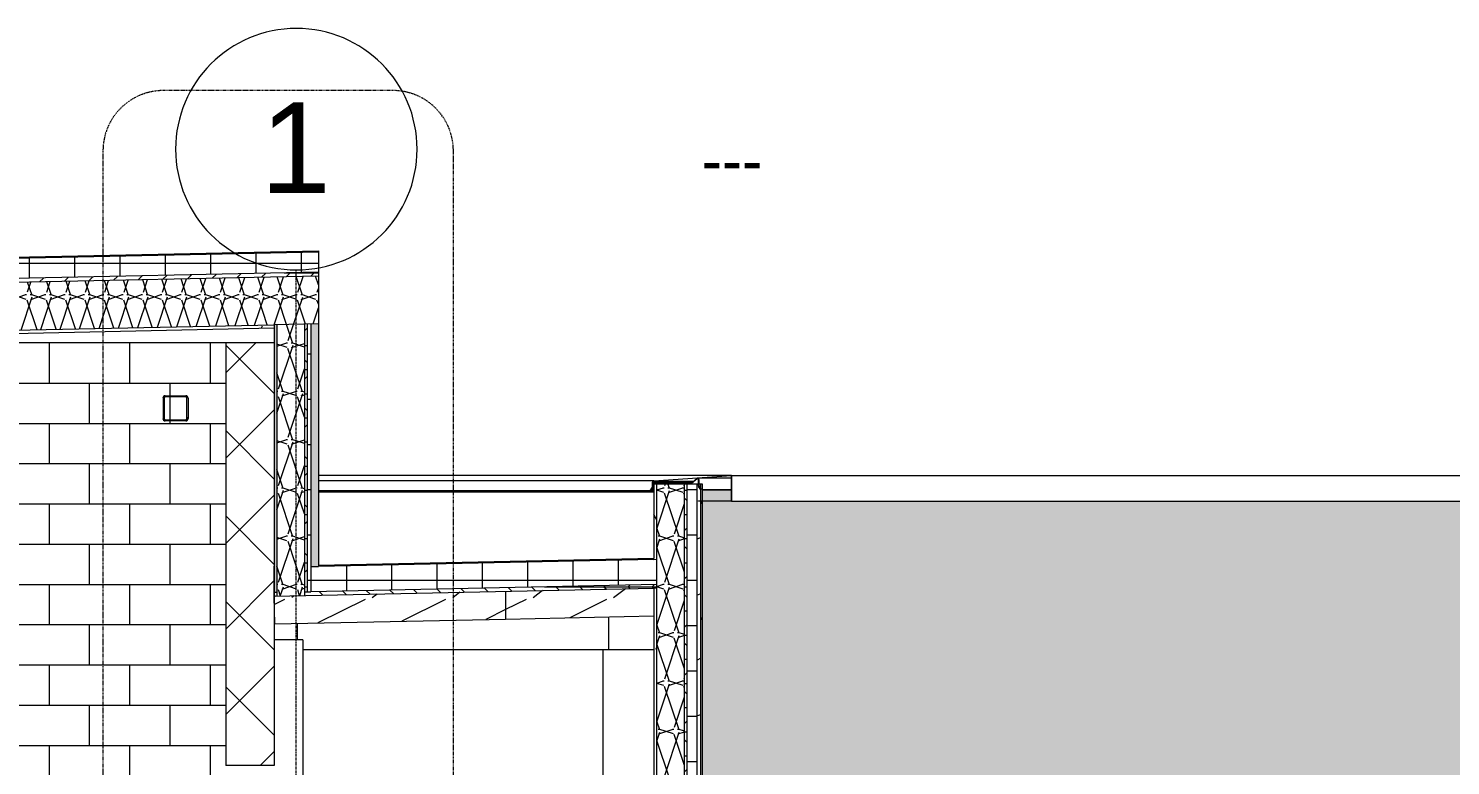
# Model space of a CAD drawing. Header units: inches. Extents: x 9661 to 15313, y -314 to 660.
# Drawn here: x 13585.3 to 13867.9, y 372 to 518.5 of the extents above; entities that cross this region are included whole.
import ezdxf

# ---------------------------------------------------------------- set-up
doc = ezdxf.new("R2010")
doc.units = ezdxf.units.IN
doc.header["$MEASUREMENT"] = 0
doc.linetypes.add('Dash Dot 3_16_', pattern=[0.3125, 0.1875, -0.0625, 0, -0.0625])
doc.linetypes.add('Grid Line 1_2_', pattern=[0.875, 0.5, -0.125, 0.125, -0.125])
for name, color, linetype, lineweight in [('0-3', 55, 'Continuous', 9), ('0-5', 130, 'Continuous', 5), ('A-ANNO-SYMB', 150, 'Continuous', 9), ('A-ANNO-SYMB-1', 150, 'Dash Dot 3_16_', 9), ('A-FLOR-3', 8, 'Continuous', 5), ('A-FLOR-8', 192, 'Continuous', 9), ('A-FLOR-MCUT-1', 51, 'Continuous', 9), ('A-FLOR-PATT-1', 45, 'Continuous', 9), ('A-ROOF-3', 132, 'Continuous', 9), ('A-ROOF-4', 55, 'Continuous', 9), ('A-ROOF-5', 8, 'Continuous', 5), ('A-ROOF-PATT-1', 45, 'Continuous', 9), ('A-WALL-10', 113, 'Continuous', 9), ('A-WALL-5', 55, 'Continuous', 9), ('A-WALL-9', 10, 'Continuous', 9), ('A-WALL-PATT-1', 55, 'Continuous', 9), ('A-WALL-PATT-2', 45, 'Continuous', 9), ('I-WALL-1', 55, 'Continuous', 9), ('S-BEAM-1', 45, 'Continuous', 9), ('S-BEAM-2', 7, 'Continuous', 9), ('S-BEAM-3', 55, 'Continuous', 9), ('S-FNDN-1', 7, 'Continuous', 9), ('S-FNDN-5', 32, 'Continuous', 9), ('S-FNDN-6', 8, 'Continuous', 5), ('S-FNDN-7', 254, 'Continuous', 5), ('S-GRID-1', 1, 'Grid Line 1_2_', 9), ('S-GRID-IDEN', 1, 'Continuous', 9)]:
    doc.layers.add(name, color=color, linetype=linetype, lineweight=lineweight)
doc.styles.add('Arial_1', font='arial.ttf', dxfattribs={"height": 18})
doc.styles.add('Century Gothic', font='ufonts.com_century-gothic.ttf', dxfattribs={"height": 9})
pattern_1 = [(216.87, (-3005.926, 154.825), (47.980943, 31.987086), [7.997, -71.971]), (206.565, (-2996.33, 150.027), (-15.99371, -15.99413), [17.881, -17.881]), (198.435, (-2996.33, 142.03), (-31.98674, -15.99388), [10.115, -40.461])]
pattern_2 = [(0, (14107.568, 138.832), (0, 9), []), (90, (14107.568, 138.832), (-9, 6e-16), [])]
pattern_3 = [(0, (14107.5676, 138.832), (0, 4.798), []), (315, (14107.5676, 138.832), (4.798427, 0), [6.786, -6.786]), (45, (14107.5676, 138.832), (4.798427, 0), [6.786, -6.786])]
pattern_4 = [(161.57, (14108.0476, 139.312), (-3.8399538, -1.54e-05), [0, -27.322, 3.034, 0]), (18.43, (14107.0876, 139.312), (-3.8399538, 1.54e-05), [0, -27.322, 3.034, 0]), (108.43, (14108.0476, 139.312), (1.919622, -9.6005246), [9.106, -21.25]), (71.57, (14107.0876, 139.312), (1.919622, 9.6005246), [9.106, -21.25])]
pattern_5 = [(0, (14107.568, 138.832), (30.72, 7.68), [1.267, -21.773, 1.267, -21.773, -122.88]), (0, (14107.568, 138.832), (30.72, 7.68), [-46.08, 1.267, -44.813, 1.267, -21.773, -53.76]), (0, (14107.568, 138.832), (30.72, 7.68), [-115.2, 1.267, -14.093, 1.267, -37.133]), (120, (14119.088, 142.672), (-22.011075, 22.7643), [1.267, -21.773, 1.267, -21.773, -122.88]), (120, (14119.088, 142.672), (-22.011075, 22.7643), [-46.08, 1.267, -44.813, 1.267, -21.773, -53.76]), (120, (14119.088, 142.672), (-22.011075, 22.7643), [-115.2, 1.267, -14.093, 1.267, -37.133]), (240, (14122.928, 158.032), (-8.708925, -30.4443), [1.267, -21.773, 1.267, -21.773, -122.88]), (240, (14122.928, 158.032), (-8.708925, -30.4443), [-46.08, 1.267, -44.813, 1.267, -21.773, -53.76]), (240, (14122.928, 158.032), (-8.708925, -30.4443), [-115.2, 1.267, -14.093, 1.267, -37.133])]

# ---------------------------------------------------------------- blocks, each defined once
blk = doc.blocks.new('CTR - 1st Phase - Common Walls_rvt-2-BUILDING SECTION - NORTH_SOUTH AT ELEVATOR AND COURTYARD - LOOKING EAST')
at = {"layer": 'I-WALL-1'}
for p, q in [((-3480.05, 397), (-3485.7, 397)), ((-3480.05, 397), (-3480.05, 268)), ((-3420.41, 395), (-3480.05, 395)), ((-3410.3, 395), (-3420.41, 395)), ((-3420.41, 395), (-3420.41, 268))]:
    blk.add_line(p, q, dxfattribs=at)
blk = doc.blocks.new('HSS-Hollow Structural Section - HSS5X5X1_4-2128849-BUILDING SECTION - NORTH_SOUTH AT ELEVATOR AND COURTYARD - LOOKING EAST')
at = {"layer": 'S-BEAM-1'}
h = blk.add_hatch(dxfattribs=at)
h.set_pattern_fill('FP_81', color=256, style=0, pattern_type=2)
h.set_pattern_definition([(45, (-3012.324, 138.832), (-9.5035, 9.5035), []), (45, (-3012.324, 153.232), (-9.5035, 9.5035), [])])
h.paths.add_polyline_path([(-3507.36, 440.5), (-3503.12, 440.53), (-3502.96, 440.64), (-3502.84, 440.85), (-3502.82, 440.97), (-3502.84, 445.15), (-3502.96, 445.36), (-3503.17, 445.48), (-3503.29, 445.5), (-3507.52, 445.47), (-3507.69, 445.36), (-3507.81, 445.15), (-3507.82, 445.03), (-3507.81, 440.85), (-3507.69, 440.64), (-3507.48, 440.52)], flags=0)
h.paths.add_polyline_path([(-3503.29, 440.73), (-3507.48, 440.77), (-3507.56, 440.85), (-3507.59, 440.97), (-3507.56, 445.15), (-3507.47, 445.24), (-3507.36, 445.27), (-3503.17, 445.23), (-3503.09, 445.15), (-3503.06, 445.03), (-3503.09, 440.85), (-3503.17, 440.76), (-3503.23, 440.74)], flags=0)
at = {"layer": 'S-BEAM-2'}
for p, q in [((-3507.82, 445.03), (-3507.82, 440.97)), ((-3507.59, 445.03), (-3507.59, 440.97)), ((-3507.36, 445.5), (-3503.29, 445.5)), ((-3503.29, 445.27), (-3507.36, 445.27)), ((-3503.06, 440.97), (-3503.06, 445.03)), ((-3502.82, 445.03), (-3502.82, 440.97)), ((-3507.36, 440.73), (-3503.29, 440.73)), ((-3503.29, 440.5), (-3507.36, 440.5))]:
    blk.add_line(p, q, dxfattribs=at)
for centre, radius, start, end in [((-3507.36, 445.03), 0.466, 90, 180), ((-3507.36, 445.03), 0.233, 90, 180), ((-3503.29, 445.03), 0.466, 0, 90), ((-3503.29, 445.03), 0.233, 0, 90), ((-3507.36, 440.97), 0.466, 180, 270), ((-3507.36, 440.97), 0.233, 180, 270), ((-3503.29, 440.97), 0.466, 270, 0), ((-3503.29, 440.97), 0.233, 270, 0)]:
    blk.add_arc(centre, radius, start, end, dxfattribs=at)
blk = doc.blocks.new('LVL-Laminated Veneer Lumber - 4X6 S_ PINE - NO_ 1-2262213-BUILDING SECTION - NORTH_SOUTH AT ELEVATOR AND COURTYARD - LOOKING EAST')
at = {"layer": 'S-BEAM-3'}
h = blk.add_hatch(dxfattribs=at)
h.set_pattern_fill('FP_53', color=256, style=0, pattern_type=2)
h.set_pattern_definition(pattern_1)
h.paths.add_polyline_path([(-3439.75, 401.11), (-3410.3, 401.73), (-3410.3, 407.23), (-3439.75, 406.62)], flags=0)
for p, q in [((-3439.75, 406.62), (-3439.75, 401.11)), ((-3439.75, 401.11), (-3410.3, 401.73))]:
    blk.add_line(p, q, dxfattribs=at)
blk = doc.blocks.new('LVL-Laminated Veneer Lumber - 4X6 S_ PINE - NO_ 1-2295510-BUILDING SECTION - NORTH_SOUTH AT ELEVATOR AND COURTYARD - LOOKING EAST')
at = {"layer": 'S-BEAM-3'}
h = blk.add_hatch(dxfattribs=at)
h.set_pattern_fill('FP_53', color=256, style=0, pattern_type=2)
h.set_pattern_definition(pattern_1)
h.paths.add_polyline_path([(-3485.59, 400.16), (-3439.75, 401.11), (-3439.75, 406.62), (-3485.7, 405.66), (-3485.7, 405.61)], flags=0)
for q in [(-3485.7, 405.61), (-3439.75, 401.11)]:
    blk.add_line((-3485.59, 400.16), q, dxfattribs=at)
blk = doc.blocks.new('CTR - 1st Phase - Structure_rvt-2-BUILDING SECTION - NORTH_SOUTH AT ELEVATOR AND COURTYARD - LOOKING EAST')
at = {"layer": 'A-WALL-PATT-1'}
h = blk.add_hatch(dxfattribs=at)
h.set_pattern_fill('FP_79', color=256, style=0, pattern_type=2)
h.set_pattern_definition([(0, (-3490.511, -40), (0, 8), []), (90, (-3490.511, -40), (-8, 8), [8, -8])])
h.paths.add_polyline_path([(-3495.32, 120), (-3495.32, 456), (-3579.32, 456), (-3579.32, 120), (-3502.23, 120)], flags=0)
h.paths.add_polyline_path([(-3542.59, 440.5), (-3542.59, 440.96), (-3539.79, 440.99), (-3539.6, 441.1), (-3539.48, 441.32), (-3539.47, 441.44), (-3539.48, 447.74), (-3539.6, 447.96), (-3539.82, 448.08), (-3539.94, 448.09), (-3542.59, 448.09), (-3542.59, 448.56), (-3536.05, 448.56), (-3536.05, 448.09), (-3538.85, 448.07), (-3539.06, 447.94), (-3539.17, 447.74), (-3539.18, 447.62), (-3539.17, 441.32), (-3539.04, 441.1), (-3538.83, 440.98), (-3538.71, 440.96), (-3536.05, 440.96), (-3536.05, 440.5), (-3539.94, 440.5)], flags=0)
h.paths.add_polyline_path([(-3505.59, 440.5), (-3507.52, 440.53), (-3507.69, 440.64), (-3507.81, 440.85), (-3507.82, 440.97), (-3507.81, 445.15), (-3507.69, 445.36), (-3507.47, 445.48), (-3507.36, 445.5), (-3503.12, 445.47), (-3502.96, 445.36), (-3502.84, 445.15), (-3502.82, 445.03), (-3502.84, 440.85), (-3502.96, 440.64), (-3503.17, 440.52), (-3503.29, 440.5), (-3505.06, 440.5)], flags=0)
h.paths.add_polyline_path([(-3507.36, 440.73), (-3503.17, 440.77), (-3503.09, 440.85), (-3503.06, 440.97), (-3503.09, 445.15), (-3503.17, 445.24), (-3503.29, 445.27), (-3507.48, 445.23), (-3507.56, 445.15), (-3507.59, 445.03), (-3507.56, 440.85), (-3507.47, 440.76), (-3507.42, 440.74)], flags=0)
at = {"layer": 'A-WALL-PATT-2'}
h = blk.add_hatch(dxfattribs=at)
h.set_pattern_fill('FP_78', color=256, style=0, pattern_type=2)
h.set_pattern_definition([(45, (-3012.324, 138.832), (-8.48528, 8.48528), []), (135, (-3012.324, 138.832), (-8.48528, -8.48528), [])])
h.paths.add_polyline_path([(-3488.32, -56), (-3485.7, -56), (-3485.7, -39), (-3488.32, -39), (-3488.32, -4), (-3489.7, -4), (-3489.7, -32.13), (-3495.32, -4), (-3495.32, -56), (-3489.7, -42.34), (-3489.7, -56), (-3489.32, -56)], flags=0)
h.paths.add_polyline_path([(-3494.43, 96), (-3485.7, 96), (-3485.7, 132), (-3495.32, 132), (-3495.32, 96)], flags=0)
h.paths.add_polyline_path([(-3487.3, 232), (-3485.7, 232), (-3485.7, 264), (-3495.32, 264), (-3495.32, 232)], flags=0)
h.paths.add_polyline_path([(-3487.3, 372), (-3485.7, 372), (-3485.7, 456), (-3495.32, 456), (-3495.32, 372)], flags=0)
at = {"layer": 'A-WALL-5'}
blk.add_line((-3495.32, 456), (-3579.32, 456), dxfattribs=at)
at = {"layer": 'S-FNDN-1'}
for p, q in [((-3495.32, 456), (-3495.32, 372)), ((-3485.7, 456), (-3495.32, 456)), ((-3485.7, 456), (-3485.7, 372)), ((-3485.7, 372), (-3495.32, 372))]:
    blk.add_line(p, q, dxfattribs=at)
at = {"layer": '0-3'}
for name in ['HSS-Hollow Structural Section - HSS5X5X1_4-2128849-BUILDING SECTION - NORTH_SOUTH AT ELEVATOR AND COURTYARD - LOOKING EAST', 'LVL-Laminated Veneer Lumber - 4X6 S_ PINE - NO_ 1-2262213-BUILDING SECTION - NORTH_SOUTH AT ELEVATOR AND COURTYARD - LOOKING EAST', 'LVL-Laminated Veneer Lumber - 4X6 S_ PINE - NO_ 1-2295510-BUILDING SECTION - NORTH_SOUTH AT ELEVATOR AND COURTYARD - LOOKING EAST']:
    blk.add_blockref(name, (0, 0), dxfattribs=at)
blk = doc.blocks.new('Basic Wall _ EXT - FIBER CEMENT - SMALL - ___-2145929-BUILDING SECTION - NORTH_SOUTH AT ELEVATOR AND COURTYARD - LOOKING EAST')
at = {"layer": 'A-WALL-5'}
for p, q in [((-3394.86, 429.66), (-3476.95, 429.66)), ((-3410.3, 428.6), (-3476.95, 428.6)), ((-3411.03, 426.57), (-3476.95, 426.57)), ((-3476.95, 426.42), (-3410.72, 426.42))]:
    blk.add_line(p, q, dxfattribs=at)
blk = doc.blocks.new('Basic Wall _ EXT - FIBER CEMENT - SMALL - ___-2145931-BUILDING SECTION - NORTH_SOUTH AT ELEVATOR AND COURTYARD - LOOKING EAST')
at = {"layer": 'A-WALL-5'}
for p, q in [((-3394.86, 429.66), (-2061.36, 429.66)), ((-3410.29, 428.52), (-3402.37, 428.52)), ((-3410.23, 428.47), (-3402.43, 428.47)), ((-3410.22, 428.24), (-3408.75, 428.24)), ((-3408.95, 428.08), (-3402.84, 428.08)), ((-3408.67, 428.44), (-3402.46, 428.44)), ((-3408.67, 428.16), (-3402.79, 428.16)), ((-3402.87, 428), (-3402.81, 428.04)), ((-3394.93, 429.11), (-3401.59, 429.11)), ((-3400.67, 426.84), (-3394.94, 426.84)), ((-3400.67, 426.79), (-3394.94, 426.79)), ((-3410.92, 426.6), (-3410.74, 426.6)), ((-3410.73, 426.59), (-3410.47, 426.59)), ((-3410.71, 426.42), (-3410.3, 426.42)), ((-3410.36, 426.64), (-3410.3, 426.64)), ((-3394.86, 424.54), (-2061.36, 424.54))]:
    blk.add_line(p, q, dxfattribs=at)
at = {"layer": 'A-WALL-5', "flags": 128}
for points in [[(-3410.52, 427.44), (-3410.53, 427.39), (-3410.54, 427.35), (-3410.56, 427.3)], [(-3410.3, 428.6), (-3410.36, 428.59), (-3410.41, 428.56), (-3410.46, 428.52), (-3410.49, 428.47), (-3410.51, 428.41), (-3410.52, 428.35)], [(-3410.49, 427.26), (-3410.47, 427.32), (-3410.45, 427.38), (-3410.44, 427.44)], [(-3410.44, 428.35), (-3410.44, 428.4), (-3410.42, 428.43), (-3410.4, 428.47), (-3410.37, 428.49), (-3410.33, 428.51), (-3410.29, 428.52)], [(-3410.37, 427.39), (-3410.38, 427.35), (-3410.39, 427.3), (-3410.41, 427.26)], [(-3410.12, 428.08), (-3410.19, 428.07), (-3410.25, 428.05), (-3410.3, 428.01), (-3410.34, 427.95), (-3410.37, 427.89), (-3410.37, 427.83)], [(-3410.34, 427.22), (-3410.32, 427.28), (-3410.3, 427.33)], [(-3402.86, 428.1), (-3402.91, 428.07), (-3402.96, 428.05), (-3403.02, 428.04)], [(-3401.34, 428.86), (-3401.35, 428.92), (-3401.37, 428.98), (-3401.41, 429.03), (-3401.46, 429.07), (-3401.52, 429.1), (-3401.58, 429.11), (-3401.64, 429.11), (-3401.7, 429.09), (-3401.75, 429.05)], [(-3401.7, 428.99), (-3401.67, 429.02), (-3401.63, 429.03)], [(-3401.59, 429.03), (-3401.58, 429.03), (-3401.54, 429.03), (-3401.5, 429.01), (-3401.47, 428.98), (-3401.44, 428.95), (-3401.43, 428.9), (-3401.42, 428.86)], [(-3410.84, 426.45), (-3410.79, 426.43), (-3410.72, 426.42), (-3410.66, 426.42), (-3410.6, 426.44)], [(-3410.64, 426.51), (-3410.68, 426.5), (-3410.72, 426.49), (-3410.76, 426.5), (-3410.8, 426.52)]]:
    blk.add_lwpolyline(points, dxfattribs=at)
blk = doc.blocks.new('Basic Wall _ EXT - FIBER CEMENT - SMALL - 2_ XPS - ___-2145932-BUILDING SECTION - NORTH_SOUTH AT ELEVATOR AND COURTYARD - LOOKING EAST')
at = {"layer": 'A-WALL-9'}
h = blk.add_hatch(color=256, dxfattribs=at)
h.paths.add_polyline_path([(-3394.86, 424.54), (-3394.86, 429.66), (-3410.3, 428.6), (-3410.29, 428.52), (-3394.94, 429.58), (-3394.94, 424.62), (-3400.67, 424.62), (-3400.67, 424.54)], flags=0)
h.paths.add_polyline_path([(-3410.6, 426.44), (-3410.34, 426.6), (-3410.36, 426.64), (-3410.63, 426.49), (-3410.6, 426.45)], flags=0)
h.paths.add_polyline_path([(-3410.84, 426.45), (-3410.8, 426.52), (-3410.92, 426.6), (-3410.49, 427.26), (-3410.56, 427.3), (-3411.03, 426.57), (-3410.92, 426.5)], flags=0)
h.paths.add_polyline_path([(-3410.73, 426.59), (-3410.34, 427.22), (-3410.41, 427.26), (-3410.79, 426.63), (-3410.74, 426.6)], flags=0)
h.paths.add_polyline_path([(-3410.3, 427.39), (-3410.32, 427.83), (-3410.37, 427.83), (-3410.37, 427.39), (-3410.3, 427.39)], flags=0)
h.paths.add_polyline_path([(-3410.44, 427.44), (-3410.44, 428.35), (-3410.52, 428.35), (-3410.52, 427.44), (-3410.45, 427.44)], flags=0)
h.paths.add_polyline_path([(-3409.67, 428), (-3408.95, 428), (-3408.98, 428.08), (-3410.12, 428.08), (-3410.12, 428), (-3410.06, 428)], flags=0)
h.paths.add_polyline_path([(-3401.42, 428), (-3401.34, 428.04), (-3401.35, 428.86), (-3401.42, 428.86), (-3401.42, 428.04)], flags=0)
h.paths.add_polyline_path([(-3402.81, 428.04), (-3401.7, 428.99), (-3401.75, 429.05), (-3402.83, 428.07)], flags=0)
h.paths.add_polyline_path([(-3408.95, 428.16), (-3408.67, 428.16), (-3408.67, 428.44), (-3410.24, 428.43), (-3410.29, 428.27), (-3410.21, 428.27), (-3410.17, 428.39), (-3408.75, 428.35), (-3408.75, 428.23), (-3409.82, 428.23), (-3409.82, 428.16), (-3409, 428.16)], flags=0)
at = {"layer": 'A-WALL-10'}
for p, q in [((-3410.3, 428.6), (-3394.86, 429.66)), ((-3394.94, 429.58), (-3410.29, 428.52)), ((-3394.94, 429.58), (-3394.94, 424.62)), ((-3394.86, 429.66), (-3394.86, 424.54)), ((-3411.03, 426.57), (-3410.56, 427.3)), ((-3410.49, 427.26), (-3410.92, 426.6)), ((-3410.8, 426.63), (-3410.41, 427.26)), ((-3410.34, 427.22), (-3410.73, 426.59)), ((-3410.52, 427.44), (-3410.52, 428.35)), ((-3410.44, 428.35), (-3410.44, 427.44)), ((-3410.37, 427.39), (-3410.37, 427.83)), ((-3410.3, 428.27), (-3410.23, 428.47)), ((-3410.22, 428.24), (-3410.3, 428.27)), ((-3410.23, 428.47), (-3408.67, 428.44)), ((-3410.17, 428.39), (-3410.22, 428.24)), ((-3408.75, 428.37), (-3410.17, 428.39)), ((-3410.12, 428.08), (-3408.95, 428.08)), ((-3409.82, 428.23), (-3408.75, 428.23)), ((-3409.82, 428.23), (-3409.82, 428.16)), ((-3408.67, 428.16), (-3409.82, 428.16)), ((-3408.95, 428), (-3408.95, 428.08)), ((-3408.75, 428.23), (-3408.75, 428.37)), ((-3408.67, 428.44), (-3408.67, 428.16)), ((-3403.85, 427.96), (-3403.85, 428.04)), ((-3403.02, 428.04), (-3403.85, 428.04)), ((-3403.02, 427.96), (-3403.85, 427.96)), ((-3402.86, 428.1), (-3401.75, 429.05)), ((-3401.7, 428.99), (-3402.81, 428.04)), ((-3401.42, 427.63), (-3401.42, 428.86)), ((-3400.96, 426.79), (-3401.37, 427.45)), ((-3401.34, 428.86), (-3401.34, 427.63)), ((-3401.3, 427.5), (-3400.89, 426.84)), ((-3400.89, 426.84), (-3400.96, 426.79)), ((-3410.84, 426.45), (-3411.03, 426.57)), ((-3410.92, 426.6), (-3410.8, 426.52)), ((-3410.73, 426.59), (-3410.8, 426.63)), ((-3410.64, 426.51), (-3410.36, 426.64)), ((-3410.6, 426.44), (-3410.33, 426.57)), ((-3410.36, 426.64), (-3410.33, 426.57)), ((-3401.42, 424.54), (-3401.42, 424.62)), ((-3401.42, 424.62), (-3394.94, 424.62)), ((-3394.86, 424.54), (-3401.42, 424.54))]:
    blk.add_line(p, q, dxfattribs=at)
for centre, radius, start, end in [((-3410.77, 427.44), 0.25, 327.174, 0), ((-3410.27, 428.35), 0.25, 96.9295, 180), ((-3410.77, 427.44), 0.329, 327.174, 0), ((-3410.27, 428.35), 0.171, 97.5543, 180), ((-3410.62, 427.39), 0.25, 328.5676, 0), ((-3410.12, 427.83), 0.25, 90, 180), ((-3410.62, 427.39), 0.329, 328.5676, 0), ((-3410.12, 427.83), 0.171, 90, 180), ((-3403.02, 428.29), 0.25, 270, 310.7229), ((-3403.02, 428.29), 0.329, 270, 310.7229), ((-3401.59, 428.86), 0.25, 0, 130.7229), ((-3401.59, 428.86), 0.171, 0, 130.7229), ((-3401.09, 427.63), 0.329, 180, 211.7619), ((-3401.09, 427.63), 0.25, 180, 211.7619), ((-3410.71, 426.67), 0.25, 237.9895, 295.8255), ((-3410.71, 426.67), 0.171, 237.9895, 295.8255)]:
    blk.add_arc(centre, radius, start, end, dxfattribs=at)
at = {"layer": 'A-WALL-5'}
for p, q in [((-3410.29, 427.83), (-3410.29, 427.39)), ((-3409.67, 428), (-3410.12, 428)), ((-3408.95, 428), (-3409.67, 428))]:
    blk.add_line(p, q, dxfattribs=at)
blk = doc.blocks.new('Section - Callout Head-565430-BUILDING SECTION - EAST_WEST - COURTYARD - LOOKING NORTH')
at = {"layer": 'A-ANNO-SYMB', "insert": (13719.13, 496.74), "char_height": 9, "width": 15.453, "attachment_point": 1, "style": 'Century Gothic'}
blk.add_mtext('---', dxfattribs=at)
blk = doc.blocks.new('Grid - Grid Head - Circle-50561-BUILDING SECTION - NORTH_SOUTH AT ELEVATOR AND COURTYARD - LOOKING EAST')
at = {"layer": 'S-GRID-IDEN'}
for start, end in [(0, 180), (180, 360)]:
    blk.add_arc((-3481.32, 494.5), 24, start, end, dxfattribs=at)

msp = doc.modelspace()

# ---------------------------------------------------------------- hatches: boundary and pattern name
at = {"layer": 'A-FLOR-3'}
h = msp.add_hatch(color=256, dxfattribs=at)
h.paths.add_polyline_path([(13369.51465, 405.8956), (13524.19291, 409.11807), (13524.19291, 409.36812), (13357.51205, 405.8956)], flags=0)
h.paths.add_polyline_path([(13642.94291, 411.59202), (13680.14288, 412.36702), (13680.14288, 412.61708), (13642.94291, 411.81083), (13642.94291, 411.78479)], flags=0)
msp.add_hatch(color=256, dxfattribs=at).paths.add_polyline_path([(13680.14288, 412.36702), (13709.59291, 412.98057), (13709.59291, 413.23062), (13680.14288, 412.6065)], flags=0)
at = {"layer": 'A-FLOR-PATT-1'}
h = msp.add_hatch(dxfattribs=at)
h.set_pattern_fill('FP_39', color=256, style=0, pattern_type=2)
h.set_pattern_definition(pattern_2)
h.paths.add_polyline_path([(13680.14288, 407.36594), (13710.21791, 407.9925), (13710.21791, 412.99359), (13680.14288, 412.36702), (13680.14288, 411.58012)], flags=0)
h = msp.add_hatch(dxfattribs=at)
h.set_pattern_fill('FP_39', color=256, style=0, pattern_type=2)
h.set_pattern_definition(pattern_2)
h.paths.add_polyline_path([(13267.41791, 398.7675), (13447.20017, 402.51297), (13268.04291, 402.51297), (13268.04291, 403.78161), (13267.41791, 403.76297), (13267.41791, 399.24979)], flags=0)
h.paths.add_polyline_path([(13448.04291, 402.53052), (13525.69291, 404.14823), (13525.69291, 409.14932), (13369.51465, 405.8956), (13396.0011, 405.8956), (13448.04291, 406.76297), (13448.04291, 403.42411)], flags=0)
h.paths.add_polyline_path([(13641.44291, 406.55969), (13680.14288, 407.36594), (13680.14288, 412.36702), (13641.44291, 411.56077), (13641.44291, 406.61578)], flags=0)
h = msp.add_hatch(dxfattribs=at)
h.set_pattern_fill('FP_40', color=256, style=0, pattern_type=2)
h.set_pattern_definition(pattern_3)
h.paths.add_polyline_path([(13267.41791, 398.01734), (13290.56791, 398.49963), (13290.56791, 399.24979), (13267.41791, 398.7675), (13267.41791, 398.03036)], flags=0)
h.paths.add_polyline_path([(13296.06791, 398.61421), (13526.94291, 403.42411), (13526.94291, 404.17427), (13296.06791, 399.36438), (13296.06791, 398.62724)], flags=0)
h.paths.add_polyline_path([(13532.44291, 403.53869), (13532.94291, 403.54911), (13532.94291, 404.29927), (13532.44291, 404.28886), (13532.44291, 403.59832)], flags=0)
h.paths.add_polyline_path([(13634.19291, 405.65849), (13634.69291, 405.6689), (13634.69291, 406.41907), (13634.19291, 406.40865), (13634.19291, 405.6689)], flags=0)
h.paths.add_polyline_path([(13640.19291, 405.78349), (13680.14288, 406.61578), (13680.14288, 407.36594), (13640.19291, 406.53365), (13640.19291, 406.41907)], flags=0)
h = msp.add_hatch(dxfattribs=at)
h.set_pattern_fill('FP_40', color=256, style=0, pattern_type=2)
h.set_pattern_definition(pattern_3)
h.paths.add_polyline_path([(13680.14288, 406.61578), (13710.21791, 407.26317), (13710.21791, 407.9925), (13680.14288, 407.36069), (13680.14288, 407.22932)], flags=0)
at = {"layer": 'A-ROOF-5'}
msp.add_hatch(color=256, dxfattribs=at).paths.add_polyline_path([(13524.19291, 471.56559), (13642.94291, 474.03955), (13642.94291, 474.2896), (13524.19291, 471.81565)], flags=0)
at = {"layer": 'A-ROOF-PATT-1'}
h = msp.add_hatch(dxfattribs=at)
h.set_pattern_fill('FP_39', color=256, style=0, pattern_type=2)
h.set_pattern_definition(pattern_2)
h.paths.add_polyline_path([(13524.19291, 467.56472), (13642.94291, 470.03868), (13642.94291, 474.03955), (13524.19291, 471.56559), (13524.19291, 469.28852)], flags=0)
h = msp.add_hatch(dxfattribs=at)
h.set_pattern_fill('FP_40', color=256, style=0, pattern_type=2)
h.set_pattern_definition(pattern_3)
h.paths.add_polyline_path([(13524.19291, 466.81456), (13642.94291, 469.28852), (13642.94291, 470.03868), (13524.19291, 467.56472)], flags=0)
h = msp.add_hatch(dxfattribs=at)
h.set_pattern_fill('FP_35', color=256, style=0, pattern_type=2)
h.set_pattern_definition(pattern_4)
h.paths.add_polyline_path([(13524.19291, 457.3125), (13642.94291, 459.78646), (13642.94291, 469.28852), (13524.19291, 466.81456), (13524.19291, 457.34375)], flags=0)
h = msp.add_hatch(dxfattribs=at)
h.set_pattern_fill('FP_41', color=256, style=0, pattern_type=2)
h.set_pattern_definition(pattern_5)
h.paths.add_polyline_path([(13532.94291, 456.86966), (13634.19291, 458.97903), (13634.19291, 459.60417), (13532.94291, 457.49479)], flags=0)
at = {"layer": 'A-WALL-PATT-1'}
h = msp.add_hatch(dxfattribs=at)
h.set_pattern_fill('FP_37', color=256, style=0, pattern_type=2)
h.set_pattern_definition([(0, (15059.52, 140.604), (-38.4, 76.8), [0.392, -38.007]), (0, (15059.52, 140.996), (-38.4, 76.8), [0.392, -38.007]), (0, (15059.52, 150.204), (-38.4, 76.8), [0.392, -38.007]), (0, (15059.52, 150.596), (-38.4, 76.8), [0.392, -38.007]), (0, (15059.52, 159.804), (-38.4, 76.8), [0.392, -38.007]), (0, (15059.52, 160.196), (-38.4, 76.8), [0.392, -38.007]), (0, (15059.52, 169.404), (-38.4, 76.8), [0.392, -38.007]), (0, (15059.52, 169.796), (-38.4, 76.8), [0.392, -38.007]), (0, (15059.52, 179.004), (-38.4, 76.8), [0.392, -38.007]), (0, (15059.52, 179.396), (-38.4, 76.8), [0.392, -38.007]), (0, (15059.52, 188.604), (-38.4, 76.8), [0.392, -38.007]), (0, (15059.52, 188.996), (-38.4, 76.8), [0.392, -38.007]), (0, (15059.52, 198.204), (-38.4, 76.8), [0.392, -38.007]), (0, (15059.52, 198.596), (-38.4, 76.8), [0.392, -38.007]), (0, (15059.52, 207.804), (-38.4, 76.8), [0.392, -38.007]), (0, (15059.52, 208.196), (-38.4, 76.8), [0.392, -38.007]), (0, (15094.42, 140.604), (-38.4, 76.8), [0.392, -38.007]), (0, (15094.42, 140.996), (-38.4, 76.8), [0.392, -38.007]), (0, (15094.42, 150.204), (-38.4, 76.8), [0.392, -38.007]), (0, (15094.42, 150.596), (-38.4, 76.8), [0.392, -38.007]), (0, (15094.42, 159.804), (-38.4, 76.8), [0.392, -38.007]), (0, (15094.42, 160.196), (-38.4, 76.8), [0.392, -38.007]), (0, (15094.42, 169.404), (-38.4, 76.8), [0.392, -38.007]), (0, (15094.42, 169.796), (-38.4, 76.8), [0.392, -38.007]), (0, (15094.42, 179.004), (-38.4, 76.8), [0.392, -38.007]), (0, (15094.42, 179.396), (-38.4, 76.8), [0.392, -38.007]), (0, (15094.42, 188.604), (-38.4, 76.8), [0.392, -38.007]), (0, (15094.42, 188.996), (-38.4, 76.8), [0.392, -38.007]), (0, (15094.42, 198.204), (-38.4, 76.8), [0.392, -38.007]), (0, (15094.42, 198.596), (-38.4, 76.8), [0.392, -38.007]), (0, (15094.42, 207.804), (-38.4, 76.8), [0.392, -38.007]), (0, (15094.42, 208.196), (-38.4, 76.8), [0.392, -38.007]), (90, (15057.78, 136), (-38.4, 2e-15), [76.8, 0, 0, 0]), (90, (15058.156, 136), (-38.4, 2e-15), [76.8, 0, 0, 0]), (90, (15059.52, 140.604), (-38.4, 2e-15), [0.392, -76.407]), (90, (15059.52, 150.204), (-38.4, 2e-15), [0.392, -76.407]), (90, (15059.52, 159.804), (-38.4, 2e-15), [0.392, -76.407]), (90, (15059.52, 169.404), (-38.4, 2e-15), [0.392, -76.407]), (90, (15059.52, 179.004), (-38.4, 2e-15), [0.392, -76.407]), (90, (15059.52, 188.604), (-38.4, 2e-15), [0.392, -76.407]), (90, (15059.52, 198.204), (-38.4, 2e-15), [0.392, -76.407]), (90, (15059.52, 207.804), (-38.4, 2e-15), [0.392, -76.407]), (90, (15059.915, 140.604), (-38.4, 2e-15), [0.392, -76.407]), (90, (15059.915, 150.204), (-38.4, 2e-15), [0.392, -76.407]), (90, (15059.915, 159.804), (-38.4, 2e-15), [0.392, -76.407]), (90, (15059.915, 169.404), (-38.4, 2e-15), [0.392, -76.407]), (90, (15059.915, 179.004), (-38.4, 2e-15), [0.392, -76.407]), (90, (15059.915, 188.604), (-38.4, 2e-15), [0.392, -76.407]), (90, (15059.915, 198.204), (-38.4, 2e-15), [0.392, -76.407]), (90, (15059.915, 207.804), (-38.4, 2e-15), [0.392, -76.407]), (90, (15094.42, 140.604), (-38.4, 2e-15), [0.392, -76.407]), (90, (15094.42, 150.204), (-38.4, 2e-15), [0.392, -76.407]), (90, (15094.42, 159.804), (-38.4, 2e-15), [0.392, -76.407]), (90, (15094.42, 169.404), (-38.4, 2e-15), [0.392, -76.407]), (90, (15094.42, 179.004), (-38.4, 2e-15), [0.392, -76.407]), (90, (15094.42, 188.604), (-38.4, 2e-15), [0.392, -76.407]), (90, (15094.42, 198.204), (-38.4, 2e-15), [0.392, -76.407]), (90, (15094.42, 207.804), (-38.4, 2e-15), [0.392, -76.407]), (90, (15094.815, 140.604), (-38.4, 2e-15), [0.392, -76.407]), (90, (15094.815, 150.204), (-38.4, 2e-15), [0.392, -76.407]), (90, (15094.815, 159.804), (-38.4, 2e-15), [0.392, -76.407]), (90, (15094.815, 169.404), (-38.4, 2e-15), [0.392, -76.407]), (90, (15094.815, 179.004), (-38.4, 2e-15), [0.392, -76.407]), (90, (15094.815, 188.604), (-38.4, 2e-15), [0.392, -76.407]), (90, (15094.815, 198.204), (-38.4, 2e-15), [0.392, -76.407]), (90, (15094.815, 207.804), (-38.4, 2e-15), [0.392, -76.407]), (180, (15096.18, 136), (-38.4, 76.8), [38.025, -0.375]), (180, (15096.18, 145.6), (-38.4, 76.8), [38.025, -0.375]), (180, (15096.18, 155.2), (-38.4, 76.8), [38.025, -0.375]), (180, (15096.18, 164.8), (-38.4, 76.8), [38.025, -0.375]), (180, (15096.18, 174.4), (-38.4, 76.8), [38.025, -0.375]), (180, (15096.18, 184), (-38.4, 76.8), [38.025, -0.375]), (180, (15096.18, 193.6), (-38.4, 76.8), [38.025, -0.375]), (180, (15096.18, 203.2), (-38.4, 76.8), [38.025, -0.375])])
h.paths.add_polyline_path([(14366.76791, 349.5), (14366.76791, 362.79935), (14366.30174, 362.86072), (14365.51791, 363.1854), (14364.84481, 363.70188), (14364.32832, 364.37498), (14364.00365, 365.15882), (14363.89291, 365.99998), (14364.00365, 366.84114), (14364.32832, 367.62498), (14364.84481, 368.29808), (14365.51791, 368.81456), (14366.30174, 369.13924), (14367.14291, 369.24998), (14367.98407, 369.13924), (14368.76791, 368.81456), (14369.441, 368.29808), (14369.95749, 367.62498), (14370.28216, 366.84114), (14370.39291, 365.99998), (14370.28216, 365.15882), (14369.95749, 364.37498), (14369.441, 363.70188), (14368.76791, 363.1854), (14367.81926, 362.83903), (14367.51791, 362.79935), (14367.51791, 349.5), (14788.98041, 349.5), (14788.98041, 362.79935), (14788.51424, 362.86072), (14787.73041, 363.1854), (14787.05731, 363.70188), (14786.54082, 364.37498), (14786.21615, 365.15882), (14786.10541, 365.99998), (14786.21615, 366.84114), (14786.54082, 367.62498), (14787.05731, 368.29808), (14787.73041, 368.81456), (14788.51424, 369.13924), (14789.35541, 369.24998), (14790.19657, 369.13924), (14790.98041, 368.81456), (14791.6535, 368.29808), (14792.16999, 367.62498), (14792.49466, 366.84114), (14792.60541, 365.99998), (14792.49466, 365.15882), (14792.16999, 364.37498), (14791.6535, 363.70188), (14790.98041, 363.1854), (14790.03176, 362.83903), (14789.73041, 362.79935), (14789.73041, 349.5), (14904.18041, 349.5), (14904.18041, 362.79935), (14903.71424, 362.86072), (14902.93041, 363.1854), (14902.25731, 363.70188), (14901.74082, 364.37498), (14901.41615, 365.15882), (14901.30541, 365.99998), (14901.41615, 366.84114), (14901.74082, 367.62498), (14902.25731, 368.29808), (14902.93041, 368.81456), (14903.71424, 369.13924), (14904.55541, 369.24998), (14905.39657, 369.13924), (14906.18041, 368.81456), (14906.8535, 368.29808), (14907.36999, 367.62498), (14907.69466, 366.84114), (14907.80541, 365.99998), (14907.69466, 365.15882), (14907.36999, 364.37498), (14906.8535, 363.70188), (14906.18041, 363.1854), (14905.23176, 362.83903), (14904.93041, 362.79935), (14904.93041, 349.5), (15051.46791, 349.5), (15051.46791, 424.53876), (13719.21791, 424.53876), (13719.21791, 349.5), (13752.36791, 349.5), (13752.36791, 362.79935), (13751.90174, 362.86072), (13751.11791, 363.1854), (13750.44481, 363.70188), (13749.92832, 364.37498), (13749.60365, 365.15882), (13749.49291, 365.99998), (13749.60365, 366.84114), (13749.92832, 367.62498), (13750.44481, 368.29808), (13751.11791, 368.81456), (13751.90174, 369.13924), (13752.74291, 369.24998), (13753.58407, 369.13924), (13754.36791, 368.81456), (13755.041, 368.29808), (13755.55749, 367.62498), (13755.88216, 366.84114), (13755.99291, 365.99998), (13755.88216, 365.15882), (13755.55749, 364.37498), (13755.041, 363.70188), (13754.36791, 363.1854), (13753.41926, 362.83903), (13753.11791, 362.79935), (13753.11791, 349.5), (13867.56791, 349.5), (13867.56791, 362.79935), (13867.10174, 362.86072), (13866.31791, 363.1854), (13865.64481, 363.70188), (13865.12832, 364.37498), (13864.80365, 365.15882), (13864.69291, 365.99998), (13864.80365, 366.84114), (13865.12832, 367.62498), (13865.64481, 368.29808), (13866.31791, 368.81456), (13867.10174, 369.13924), (13867.94291, 369.24998), (13868.78407, 369.13924), (13869.56791, 368.81456), (13870.241, 368.29808), (13870.75749, 367.62498), (13871.08216, 366.84114), (13871.19291, 365.99998), (13871.08216, 365.15882), (13870.75749, 364.37498), (13870.241, 363.70188), (13869.56791, 363.1854), (13868.61926, 362.83903), (13868.31791, 362.79935), (13868.31791, 349.5), (14251.56791, 349.5), (14251.56791, 362.79935), (14251.10174, 362.86072), (14250.31791, 363.1854), (14249.64481, 363.70188), (14249.12832, 364.37498), (14248.80365, 365.15882), (14248.69291, 365.99998), (14248.80365, 366.84114), (14249.12832, 367.62498), (14249.64481, 368.29808), (14250.31791, 368.81456), (14251.10174, 369.13924), (14251.94291, 369.24998), (14252.78407, 369.13924), (14253.56791, 368.81456), (14254.241, 368.29808), (14254.75749, 367.62498), (14255.08216, 366.84114), (14255.19291, 365.99998), (14255.08216, 365.15882), (14254.75749, 364.37498), (14254.241, 363.70188), (14253.56791, 363.1854), (14252.61926, 362.83903), (14252.31791, 362.79935), (14252.31791, 349.5), (14365.54374, 349.5)], flags=0)
h.paths.add_polyline_path([(13720.32073, 424.6175), (13724.95313, 424.6175), (13724.95313, 426.79415), (13719.21791, 426.79415), (13719.21791, 424.6175)], flags=0)
at = {"layer": 'A-WALL-PATT-2'}
h = msp.add_hatch(dxfattribs=at)
h.set_pattern_fill('FP_35', color=256, style=0, pattern_type=2)
h.set_pattern_definition(pattern_4)
h.paths.add_polyline_path([(13634.69291, 405.6689), (13640.19291, 405.78349), (13640.19291, 459.72917), (13634.69291, 459.60417), (13634.69291, 406.41907)], flags=0)
h = msp.add_hatch(dxfattribs=at)
h.set_pattern_fill('FP_40', color=256, style=0, pattern_type=2)
h.set_pattern_definition(pattern_3)
h.paths.add_polyline_path([(13640.19291, 406.53365), (13640.69291, 406.55969), (13640.69291, 459.73958), (13640.19291, 459.72917), (13640.19291, 406.54407)], flags=0)
h = msp.add_hatch(dxfattribs=at)
h.set_pattern_fill('FP_39', color=256, style=0, pattern_type=2)
h.set_pattern_definition(pattern_2)
h.paths.add_polyline_path([(13640.69291, 406.54407), (13641.44291, 406.55969), (13641.44291, 459.75521), (13640.69291, 459.72917), (13640.69291, 406.5586)], flags=0)
h = msp.add_hatch(dxfattribs=at)
h.set_pattern_fill('FP_41', color=256, style=0, pattern_type=2)
h.set_pattern_definition(pattern_5)
h.paths.add_polyline_path([(13710.21791, 349.5), (13710.21791, 407.24234), (13709.59291, 407.22932), (13709.59291, 349.5)], flags=0)
h.paths.add_polyline_path([(13709.59291, 412.98057), (13710.21791, 412.99359), (13710.21791, 428), (13709.59291, 428), (13709.59291, 412.99359)], flags=0)
h = msp.add_hatch(dxfattribs=at)
h.set_pattern_fill('FP_35', color=256, style=0, pattern_type=2)
h.set_pattern_definition(pattern_4)
h.paths.add_polyline_path([(13712.21791, 349.5), (13715.71791, 349.5), (13715.71791, 428), (13710.21791, 427.97704), (13710.21791, 349.5)], flags=0)
h = msp.add_hatch(dxfattribs=at)
h.set_pattern_fill('FP_40', color=256, style=0, pattern_type=2)
h.set_pattern_definition(pattern_3)
h.paths.add_polyline_path([(13716.21791, 349.5), (13716.21791, 428), (13715.71791, 427.96674), (13715.71791, 349.5)], flags=0)
h = msp.add_hatch(dxfattribs=at)
h.set_pattern_fill('FP_39', color=256, style=0, pattern_type=2)
h.set_pattern_definition(pattern_2)
h.paths.add_polyline_path([(13716.21791, 349.5), (13718.21791, 349.50166), (13718.21425, 428), (13716.21791, 428), (13716.21791, 356.90909)], flags=0)
h = msp.add_hatch(dxfattribs=at)
h.set_pattern_fill('FP_38', color=256, style=0, pattern_type=2)
h.set_pattern_definition([(216.87, (14117.1676, 162.832), (71.999914, 48.00013), [12, -108]), (206.565, (14131.568, 155.632), (-23.99974, -23.9997), [26.833, -26.833]), (198.435, (14131.568, 143.632), (-47.99987, -23.99952), [15.179, -60.716])])
h.paths.add_polyline_path([(13718.96791, 349.5), (13718.96791, 428), (13718.21791, 428), (13718.21791, 349.5)], flags=0)
h = msp.add_hatch(dxfattribs=at)
h.set_pattern_fill('FP_42', color=256, style=0, pattern_type=2)
h.set_pattern_definition([(0, (14107.5676, 138.832), (15.36, 3.84), [1.267, -10.253, 1.267, -10.253, -61.44]), (0, (14107.5676, 138.832), (15.36, 3.84), [-23.04, 1.267, -21.773, 1.267, -10.253, -26.88]), (0, (14107.5676, 138.832), (15.36, 3.84), [-57.6, 1.267, -6.413, 1.267, -17.933]), (120, (14113.3276, 140.752), (-11.005538, 11.38215), [1.267, -10.253, 1.267, -10.253, -61.44]), (120, (14113.3276, 140.752), (-11.005538, 11.38215), [-23.04, 1.267, -21.773, 1.267, -10.253, -26.88]), (120, (14113.3276, 140.752), (-11.005538, 11.38215), [-57.6, 1.267, -6.413, 1.267, -17.933]), (240, (14115.2476, 148.432), (-4.354462, -15.22215), [1.267, -10.253, 1.267, -10.253, -61.44]), (240, (14115.2476, 148.432), (-4.354462, -15.22215), [-23.04, 1.267, -21.773, 1.267, -10.253, -26.88]), (240, (14115.2476, 148.432), (-4.354462, -15.22215), [-57.6, 1.267, -6.413, 1.267, -17.933])])
h.paths.add_polyline_path([(13719.21791, 349.5), (13719.21791, 428), (13718.96791, 428), (13718.96791, 349.5)], flags=0)
at = {"layer": 'S-FNDN-6'}
msp.add_hatch(color=256, dxfattribs=at).paths.add_polyline_path([(13634.19291, 406.40865), (13634.69291, 406.41907), (13634.69291, 459.61458), (13634.19291, 459.60417), (13634.19291, 406.41907)], flags=0)
at = {"layer": 'S-FNDN-7'}
msp.add_hatch(color=256, dxfattribs=at).paths.add_polyline_path([(13641.44291, 411.56077), (13642.94291, 411.59202), (13642.94291, 459.78646), (13641.44291, 459.72917), (13641.44291, 411.58012)], flags=0)

# ---------------------------------------------------------------- linework, layer by layer
at = {"layer": 'A-ANNO-SYMB-1'}
for p, q in [((13657.78018, 506.1531), (13612.13797, 506.1531)), ((13600.13797, 494.1531), (13600.13797, -228.06436)), ((13669.78018, -228.06436), (13669.78018, 494.1531))]:
    msp.add_line(p, q, dxfattribs=at)
for centre, start, end in [((13612.13797, 494.1531), 90, 180), ((13657.78018, 494.1531), 0, 90)]:
    msp.add_arc(centre, 12, start, end, dxfattribs=at)
at = {"layer": 'A-FLOR-8'}
for p, q in [((13642.94291, 411.84208), (13709.59291, 413.23062)), ((13634.19291, 405.65849), (13709.59291, 407.22932)), ((13634.19291, 405.65849), (13634.19291, 406.40865))]:
    msp.add_line(p, q, dxfattribs=at)
at = {"layer": 'A-FLOR-MCUT-1'}
for p, q in [((13709.59291, 412.98057), (13642.94291, 411.59202)), ((13709.59291, 412.98057), (13709.59291, 413.23062)), ((13642.94291, 411.84208), (13642.94291, 411.59202)), ((13710.21791, 407.9925), (13641.44291, 406.55969)), ((13634.69291, 406.41907), (13634.19291, 406.40865))]:
    msp.add_line(p, q, dxfattribs=at)
at = {"layer": 'A-ROOF-3'}
for p, q in [((13524.19291, 471.81565), (13642.94291, 474.2896)), ((13642.94291, 474.03955), (13524.19291, 471.56559)), ((13642.94291, 474.2896), (13642.94291, 459.78646)), ((13642.94291, 470.03868), (13524.19291, 467.56472)), ((13642.94291, 469.28852), (13524.19291, 466.81456)), ((13532.94291, 457.49479), (13634.19291, 459.60417)), ((13532.94291, 456.86966), (13634.19291, 458.97903))]:
    msp.add_line(p, q, dxfattribs=at)
at = {"layer": 'A-ROOF-4'}
for p, q in [((13700.61, 401.54098), (13700.61, 395)), ((13638.71791, 400.25156), (13638.71791, 397))]:
    msp.add_line(p, q, dxfattribs=at)
at = {"layer": 'A-WALL-10'}
for p, q in [((13642.94291, 459.78646), (13634.19291, 459.60417)), ((13634.19291, 459.60417), (13634.19291, 458.97903)), ((13634.69291, 459.61458), (13634.69291, 405.6689)), ((13640.19291, 459.72917), (13640.19291, 405.78349)), ((13640.69291, 459.73958), (13640.69291, 406.54407)), ((13641.44291, 459.75521), (13641.44291, 406.55969)), ((13642.94291, 459.78646), (13642.94291, 459.16132)), ((13709.59291, 428), (13709.59291, 413.23062)), ((13709.59291, 428), (13719.21791, 428)), ((13710.21791, 226.5), (13710.21791, 428)), ((13715.71791, 226.5), (13715.71791, 428)), ((13716.21791, 226.5), (13716.21791, 428)), ((13718.21791, 226.5), (13718.21791, 428)), ((13718.96791, 226.5), (13718.96791, 428)), ((13719.21791, 428), (13719.21791, 226.5)), ((13709.59291, 412.98057), (13710.21791, 412.99359)), ((13634.19291, 406.40865), (13634.19291, 411.65979)), ((13641.44291, 411.56077), (13642.94291, 411.59202)), ((13710.21791, 407.24234), (13709.59291, 407.22932)), ((13709.59291, 407.22932), (13709.59291, 268)), ((13640.19291, 406.53365), (13641.44291, 406.55969))]:
    msp.add_line(p, q, dxfattribs=at)
at = {"layer": 'S-FNDN-5'}
for p, q in [((13634.19291, 458.97903), (13634.19291, 411.65979)), ((13642.94291, 459.16132), (13642.94291, 411.84208))]:
    msp.add_line(p, q, dxfattribs=at)
at = {"layer": 'S-GRID-1'}
msp.add_line((13638.56791, -159.83557), (13638.56791, 470.5), dxfattribs=at)

# ---------------------------------------------------------------- block references
at = {"layer": '0-5'}
for name in ['CTR - 1st Phase - Structure_rvt-2-BUILDING SECTION - NORTH_SOUTH AT ELEVATOR AND COURTYARD - LOOKING EAST', 'CTR - 1st Phase - Common Walls_rvt-2-BUILDING SECTION - NORTH_SOUTH AT ELEVATOR AND COURTYARD - LOOKING EAST']:
    msp.add_blockref(name, (17119.89164, 0), dxfattribs=at)
at = {"layer": 'A-ANNO-SYMB'}
msp.add_blockref('Section - Callout Head-565430-BUILDING SECTION - EAST_WEST - COURTYARD - LOOKING NORTH', (0, 0), dxfattribs=at)
at = {"layer": 'A-WALL-10'}
msp.add_blockref('Basic Wall _ EXT - FIBER CEMENT - SMALL - 2_ XPS - ___-2145932-BUILDING SECTION - NORTH_SOUTH AT ELEVATOR AND COURTYARD - LOOKING EAST', (17119.89164, 0), dxfattribs=at)
at = {"layer": 'A-WALL-5'}
for name in ['Basic Wall _ EXT - FIBER CEMENT - SMALL - ___-2145929-BUILDING SECTION - NORTH_SOUTH AT ELEVATOR AND COURTYARD - LOOKING EAST', 'Basic Wall _ EXT - FIBER CEMENT - SMALL - ___-2145931-BUILDING SECTION - NORTH_SOUTH AT ELEVATOR AND COURTYARD - LOOKING EAST']:
    msp.add_blockref(name, (17119.89164, 0), dxfattribs=at)
at = {"layer": 'S-GRID-IDEN'}
msp.add_blockref('Grid - Grid Head - Circle-50561-BUILDING SECTION - NORTH_SOUTH AT ELEVATOR AND COURTYARD - LOOKING EAST', (17119.89164, 0), dxfattribs=at)

# ---------------------------------------------------------------- texts
at = {"layer": 'S-GRID-IDEN', "insert": (13631.43888, 503.78794), "char_height": 18, "width": 16.968, "attachment_point": 1, "style": 'Arial_1'}
msp.add_mtext('1', dxfattribs=at)

doc.saveas('drawing.dxf')
